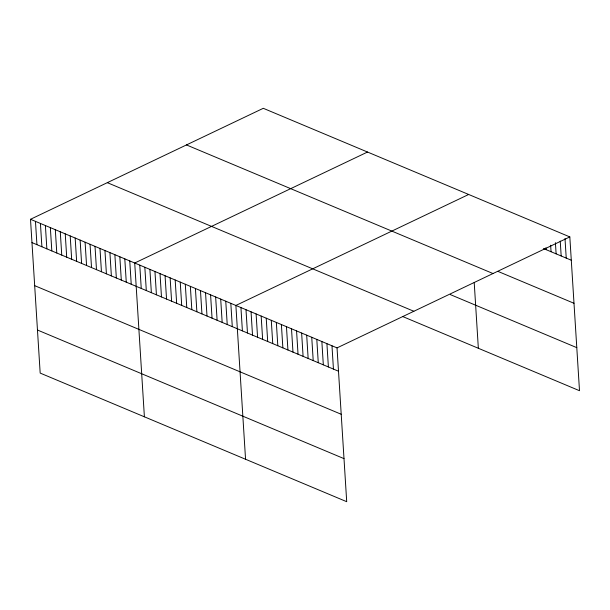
<?xml version="1.0" encoding="UTF-8"?>
<svg xmlns="http://www.w3.org/2000/svg" width="610" height="610" viewBox="0 0 610 610"><rect width="100%" height="100%" fill="white"/><g stroke="black" fill="none" stroke-linecap="round" stroke-linejoin="round"><path stroke-width="0.91" d="M30.5 219.287L337.033 347.891L346.709 501.695L40.176 373.084L30.5 219.287L263.291 108.305L569.824 236.916L579.5 390.713L402.478 316.445M367.51 152.035L134.719 263.009L144.395 416.813M468.671 194.476L235.879 305.45L245.555 459.254M337.033 347.891L569.824 236.916M543.472 248.552L571.288 260.226M498.134 271.458L574.002 303.284M186.469 144.928L493.002 273.539M450.348 294.599L576.793 347.654M107.322 182.665L413.854 311.268M31.964 242.597L338.497 371.2M34.678 285.655L341.211 414.266M37.469 330.025L344.002 458.628M564.997 238.525L566.232 258.106M560.239 241.064L561.177 255.979M555.413 242.673L556.114 253.859M550.647 245.212L551.059 251.739M545.881 247.751L546.003 249.612M474.214 282.575L478.347 348.272M331.977 345.771L333.441 369.08M326.914 343.651L328.386 366.961M321.859 341.524L323.323 364.833M316.803 339.404L318.267 362.714M311.74 337.284L313.212 360.594M306.685 335.164L308.149 358.466M301.63 333.037L303.094 356.347M296.567 330.917L298.038 354.227M291.511 328.798L292.975 352.107M286.456 326.67L287.92 349.98M281.393 324.55L282.865 347.86M276.338 322.431L277.809 345.74M271.282 320.303L272.746 343.613M266.227 318.184L267.691 341.493M261.164 316.064L262.635 339.373M256.108 313.944L257.572 337.246M251.053 311.817L252.517 335.126M245.99 309.697L247.462 333.007M240.935 307.577L242.399 330.887M230.816 303.33L232.288 326.64M225.761 301.21L227.225 324.52M220.706 299.083L222.17 322.393M215.643 296.963L217.114 320.273M210.587 294.844L212.051 318.153M205.532 292.724L206.996 316.026M200.469 290.596L201.94 313.906M195.413 288.477L196.877 311.786M190.358 286.357L191.822 309.666M185.295 284.229L186.767 307.539M180.24 282.11L181.704 305.419M175.184 279.99L176.648 303.3M170.129 277.863L171.593 301.172M165.066 275.743L166.538 299.052M160.011 273.623L161.475 296.933M154.955 271.503L156.419 294.805M149.892 269.376L151.364 292.686M144.837 267.256L146.301 290.566M139.781 265.137L141.245 288.446M129.755 260.927L131.226 284.237M124.798 258.846L126.262 282.156M119.834 256.764L121.299 280.074M114.871 254.683L116.335 277.992M109.907 252.601L111.371 275.911M104.943 250.519L106.407 273.829M99.979 248.438L101.451 271.747M95.015 246.356L96.487 269.666M90.051 244.274L91.523 267.584M85.095 242.193L86.559 265.495M80.131 240.111L81.595 263.413M75.167 238.022L76.631 261.332M70.203 235.94L71.667 259.25M65.239 233.859L66.704 257.168M60.276 231.777L61.747 255.087M55.312 229.695L56.783 253.005M50.348 227.614L51.819 250.923M45.392 225.532L46.856 248.842M40.428 223.451L41.892 246.76M35.464 221.369L36.928 244.679"/></g></svg>
